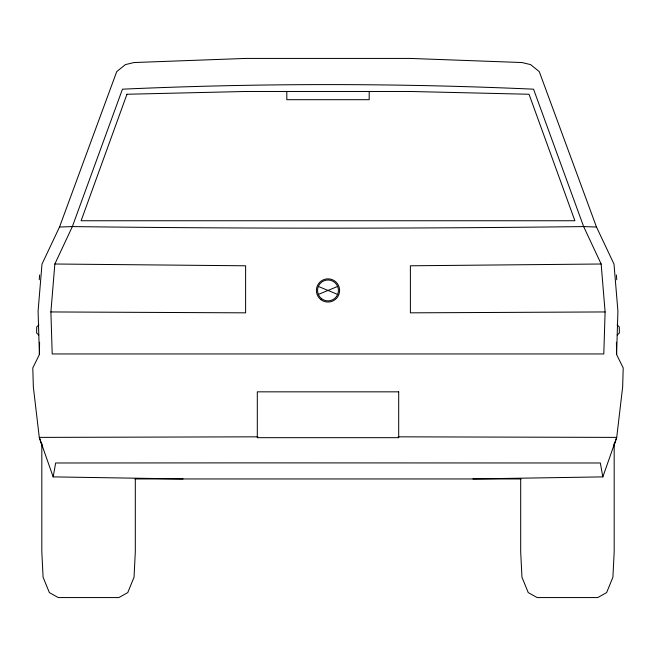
<?xml version="1.0" encoding="UTF-8"?>
<svg xmlns="http://www.w3.org/2000/svg" width="656" height="656" viewBox="0 0 656 656"><rect width="100%" height="100%" fill="white"/><g stroke="black" fill="none" stroke-linecap="round" stroke-linejoin="round"><path stroke-width="0.98" d="M42.181 446.088L39.278 437.396L33.333 386.827L32.8 367.918L39.401 354.527L39.59 342.26M605.103 311.944L603.799 353.953L52.201 353.953L50.897 311.944L54.85 264.007L72.357 226.582L122.451 89.175A2229.49 1074.225 0 0 1 533.549 89.175L583.643 226.582L601.15 264.007L605.103 311.944L410.385 312.838L410.385 265.787L601.15 264.007M613.819 446.088L616.722 437.396L622.667 386.827L623.2 367.918L616.599 354.527L617.911 311.051L614 264.073L596.493 227.025L539.257 71.578L530.589 64.6L521.93 62.541L410.385 58.433L245.615 58.433L134.07 62.541L125.411 64.6L116.743 71.578L59.507 227.025L42 264.073L38.089 311.051L39.401 354.527M39.229 279.759L39.631 274.962M183.065 478.954L53.161 476.887L55.67 462.988L245.615 462.882L600.33 462.988L602.839 476.887L472.935 478.954M602.839 476.887L616.722 437.396L398.102 436.83M617.23 335.068L619.371 332.994L619.28 326.918L617.083 324.843M38.917 324.843L36.72 326.918L36.629 332.994L38.77 335.068M318.349 294.437L337.651 286.442M59.507 227.025L72.357 226.582A3832.918 707.283 0 0 0 583.643 226.582L596.493 227.025M257.898 436.83L39.278 437.396L53.161 476.887M134.988 478.954L521.012 478.954M50.897 311.944L245.615 312.838L245.615 265.787L54.85 264.007M318.349 286.442L337.651 294.437M616.369 274.962L616.771 279.759M616.41 342.26L616.599 354.527M614.18 443.456L614.18 551.901L612.909 577.231L606.644 592.581L597.764 597.567L537.108 597.567L528.228 592.581L521.963 577.231L520.692 551.901L520.692 478.954M369.189 91.479L369.189 99.696L286.811 99.696L286.811 91.479M135.308 478.954L135.308 551.901L134.037 577.231L127.772 592.581L118.892 597.567L58.236 597.567L49.356 592.581L43.091 577.231L41.82 551.901L41.82 443.456M126.961 94.251L81.106 220.744L574.894 220.744L529.039 94.251L410.385 91.479L245.615 91.479L126.961 94.251M398.692 391.837L257.308 391.837L257.308 437.683L398.692 437.683L398.692 391.837M320.932 299.653A11.611 11.611 0 0 0 339.513 291.953A11.611 11.611 0 0 0 323.556 279.718A11.611 11.611 0 0 0 320.932 299.653M321.637 298.734A10.447 10.447 0 0 0 338.357 291.805A10.447 10.447 0 0 0 323.998 280.784A10.447 10.447 0 0 0 321.637 298.734"/></g></svg>
